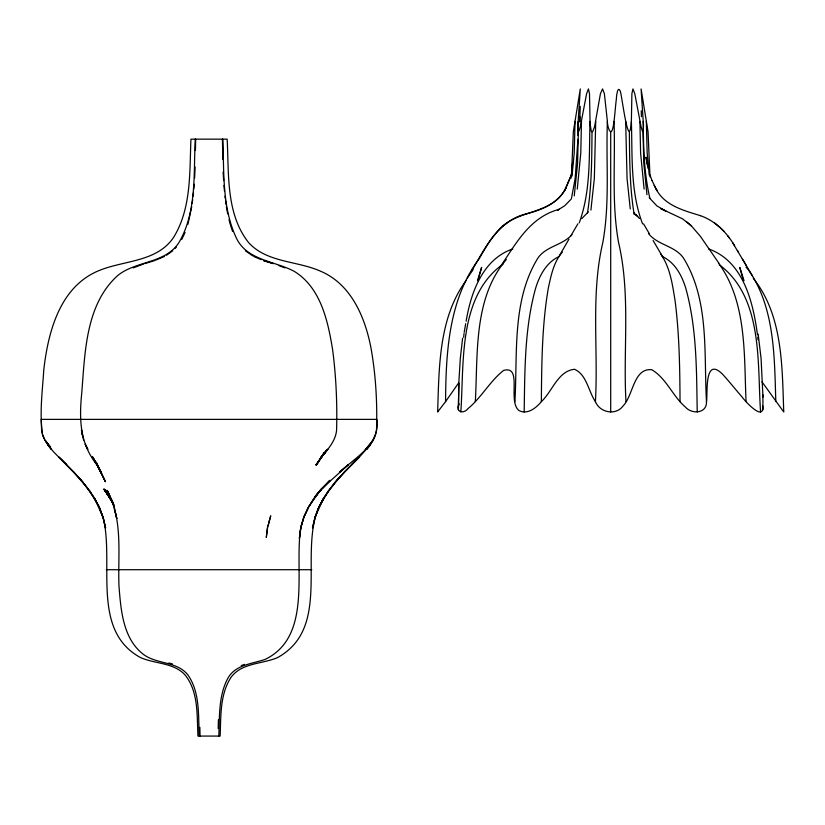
<?xml version="1.0" encoding="UTF-8"?>
<svg xmlns="http://www.w3.org/2000/svg" width="825" height="825" viewBox="0 0 825 825"><rect width="100%" height="100%" fill="white"/><g stroke="black" fill="none" stroke-linecap="round" stroke-linejoin="round"><path stroke-width="1.24" d="M571.477 175.622L573.334 131.752L580.295 88.925L577.871 125.812L578.129 131.66L579.078 130.845L580.315 126.761L586.606 93.679L588.442 88.925L589.493 93.679L590.081 123.709L591.257 131.206L592.01 131.752L592.886 131.206L594.577 126.761L600.435 93.679L602.549 88.925L604.374 93.679L607.396 121.409C605.839 161.762 610.087 202.94 602.755 242.839C590.659 294.504 598.373 349.037 595.423 401.631C599.703 412.624 615.801 415.903 623.03 406.024C633.383 395.567 633.322 367.898 651.74 369.703C666.373 378.273 672.571 396.062 685.327 406.983C691.67 414.521 707.035 413.717 706.489 401.631C707.912 394.133 703.88 356.039 722.267 373.9C729.156 381.408 735.446 389.431 742.17 397.093C744.727 400.847 764.125 422.235 762.702 406.024M595.722 121.409L594.34 178.478L590.906 210.107M590.009 121.409C588.967 155.234 591.071 190.575 579.232 222.863M592.01 131.752C591.773 159.008 591.762 186.45 587.379 213.417M458.391 409.881L458.844 382.965M459.247 403.93C454.761 411.51 463.341 414.676 467.919 408.684C481.46 397.547 489.875 381.202 503.621 370.394C522.957 365.104 507.22 401.662 519.1 410.603C527.361 415.047 536.322 407.839 541.355 401.631C541.695 363.753 541.901 325.607 548.305 288.173C551.018 275.643 553.658 262.113 562.31 252.141M524.164 411.974C524.886 370.662 524.452 328.474 535.59 288.338C539.457 275.56 546.377 262.412 559.051 256.554M578.005 135.496L578.17 121.409M578.335 131.752L577.583 163.412L574.241 195.886M581.47 121.409L580.79 153.058L577.263 189.08M514.903 401.631C517.657 353.884 511.706 300.166 538.086 257.782C546.48 246.005 562.722 245.262 571.962 234.609M575.046 121.409L574.21 153.058L572.034 176.076M318.306 508.386C299.176 555.163 331.341 627.763 277.664 657.535C262.247 664.3 241.467 662.516 230.794 677.696C219.79 694.887 220.976 716.554 220.141 736.075L197.959 736.075C196.866 715.553 198.753 691.546 184.779 674.602C173.229 662.475 154.842 663.96 140.425 657.535C90.678 630.29 114.397 563.042 103.238 518.069L99.619 508.262L103.249 517.791L94.978 499.022L99.526 507.963L94.813 498.888L99.619 507.777L89.079 489.947L94.679 498.537L82.026 481.058L88.584 489.462L74.281 472.642L81.747 480.666L58.833 457.205L66.763 464.887C57.832 455.782 47.035 447.346 42.57 434.981C39.342 413.542 42.415 391.545 43.766 370.023C47.994 332.774 59.359 288.152 96.989 271.446C122.193 260.133 156.441 262.824 173.528 237.487C191.565 208.333 189.533 172.023 190.936 139.157L227.153 139.157C228.999 173.683 225.73 213.861 248.676 242.684C267.279 262.989 297.577 260.669 321.111 271.446C351.997 284.811 365.774 318.986 371.353 350.027C375.87 376.448 377.376 403.353 376.509 430.124C375.664 437.58 371.374 444.005 366.537 449.501L370.415 444.654L359.246 457.225L336.342 480.666L343.808 472.642L329.505 489.462L336.064 481.058L323.41 498.537L329.01 489.947L318.471 507.777L323.276 498.888L318.563 507.963L323.111 499.022L314.841 517.791L318.471 508.262L314.851 518.069L312.479 528.072L314.892 517.945M475.324 401.631C478.005 354.203 473.21 297.99 506.344 259.535M607.396 121.409C607.2 124.957 610.397 138.208 612.975 127.648C614.831 118.037 615.161 108.199 616.419 98.505C616.45 96.422 617.595 85.027 620.276 91.121C621.813 94.731 628.918 154.45 631.373 121.409L631.898 93.679L632.95 88.925L634.786 93.679L641.077 126.761L642.314 130.845L643.263 131.66L643.51 125.812L641.087 88.925L648.048 131.752L650.007 176.849M458.411 407.591L458.896 381.284L460.329 358.246L462.598 338.24M460.824 411.974C464.238 363.052 457.885 296.526 503.075 264.052M195.247 139.157C193.463 173.559 197.051 211.726 178.86 242.684C165.124 263.794 135.981 260.638 117.738 275.519C85.429 304.642 85.037 352.904 81.737 393.061C79.087 419.213 79.778 444.046 97.206 464.991L92.503 457.05L101.568 472.921L97.144 465.073L105.445 481.604M195.112 167.011L194.607 178.138M195.432 150.552L195.659 139.157M466.465 280.036C438.642 317.553 439.117 367.373 437.642 411.974L445.562 401.631C445.933 352.677 448.583 299.784 478.995 258.998C485.203 248.387 491.153 237.352 500.022 228.659C518.1 209.447 551.502 214.593 564.96 189.719L564.475 190.544L571.426 174.818M218.202 728.558L218.398 719.792M218.811 736.075C219.625 716.585 218.357 695.341 228.195 677.696C235.837 664.661 252.347 663.816 265.186 659.392C312.665 636.261 294.02 569.683 300.785 527.629L299.382 538.385L300.888 527.433L303.817 517.265L300.857 527.216L303.951 517.038L308.385 507.385L303.971 516.78L308.612 507.148L314.201 498.156L308.581 506.89L321.018 489.297L314.459 497.712L321.338 489.122L314.49 497.496L321.595 488.947L314.459 497.3L329.825 480.449L321.905 488.637L330.155 480.336L321.946 488.513L348.191 464.846L339.488 472.209C355.039 457.772 380.366 444.417 376.839 419.378L41.25 419.378L41.611 430.258L42.714 435.157L44.777 439.467M579.727 121.399L580.253 106.404M577.933 139.312L575.169 178.478L571.467 198.412M579.707 121.873L579.934 116.768M193.143 196.216L193.473 192.627M193.803 189.038L194.246 184.243M571.013 178.231L572.56 162.927M463.629 337.281L464.052 333.527M192.194 203.29L192.668 199.753M464.197 332.279L465.692 323.678M466.125 321.224C470.858 292.7 482.697 259.194 512.696 248.964M191.709 206.828L187.904 224.318M477.902 280.789L481.635 267.362L477.489 280.613M571.374 174.993L565.878 188.162L566.363 187.254C558.968 202.651 542.355 209.901 526.659 213.727C498.176 220.368 484.811 248.49 471.384 271.404M183.253 236.466L185.058 232.413M570.869 235.795L577.913 223.771M568.972 239.116L559.433 255.688M316.47 465.094L323.947 452.935M181.583 239.57L182.799 237.487M321.585 456.998L324.019 452.966L316.274 465.073L324.978 452.141M501.095 265.598C516.533 242.54 530.3 216.975 559.288 209.272L557.659 210.179L564.785 205.683L571.086 199.207M467.352 277.994L473.065 269.692M458.349 383.347L445.562 401.631M321.533 457.122L327.412 449.367L321.265 457.205C327.927 449.305 335.6 440.973 336.59 430.176C337.312 403.415 336.095 376.582 332.671 350.027C328.02 321.41 320.956 287.884 294.401 271.446C274.808 260.824 246.572 260.576 236.094 237.487C221.966 206.92 224.122 171.93 222.843 139.157M372.787 440.54L365.3 449.635M541.355 401.631C552.42 391.359 557.937 370.91 574.582 369.28C586.884 374.839 588.277 391.205 595.423 401.631M581.738 218.646L588.297 211.901M351.481 464.918L359.061 457.184L343.767 472.426M174.921 248.583L176.395 247.098M351.337 464.887L359.246 457.225M506.756 223.121L502.796 226.194M172.703 250.8L166.506 255.214M155.708 260.133L164.319 256.513M133.258 267.877L143.694 263.959M241.24 665.589L244.499 664.383M144.911 263.587L154.615 260.587M106.301 569.704L311.788 569.704M168.836 662.98L172.507 663.981M700.425 215.676C684.131 210.561 665.321 205.941 656.422 189.719L656.937 190.627L651.936 180.407M279.036 265.702L284.852 267.877M708.696 248.964C743.5 261.236 753.122 302.28 757.474 334.775M700.394 215.676C715.254 220.78 726.681 232.464 734.601 245.706M253.77 256.513L261.308 259.679M662.331 256.554C675.005 262.412 681.924 275.56 685.802 288.338C696.939 328.474 696.506 370.662 697.218 411.974M252.677 255.863L245.386 250.8M719.307 264.732C763.393 297.712 757.206 363.289 760.567 411.974M718.822 263.113L700.404 236.362L691.433 225.947L682.688 218.914L660.557 208.477L665.93 211.179L656.865 205.868L649.213 197.691M715.801 224.049L714.656 223.142L719.998 227.401M691.433 225.947L686.988 222.049M637.704 216.552L635.611 214.552L639.53 218.491M74.322 472.426L59.039 457.184M719.926 227.318L724.01 231.351M633.982 212.86L635.931 214.861M753.328 278.376C783.049 315.511 782.069 366.847 783.75 411.974L761.97 381.81M746.037 267.197L748.327 269.692M45.303 440.55L50.614 447.243M648.728 233.836C657.855 245.169 674.685 245.737 683.296 257.782C709.686 300.166 703.735 353.884 706.489 401.631M48.417 444.85L45.313 440.54L50.593 447.243M727.598 235.682L729.187 237.744M112.767 501.796L103.744 489.039L111.478 499.589M718.523 263.031C747.182 302.569 743.933 355.204 746.068 401.631M110.344 497.826L104.125 489.215L113.716 504.188M749.038 270.734C775.067 308.643 774.345 357.493 775.83 401.631M660.485 253.708C670.199 267.259 672.396 284.429 675.046 300.455C679.357 333.991 679.852 367.868 680.037 401.631M643.593 223.905L649.419 233.857M732.518 242.54L746.305 265.619M104.765 489.576L113.489 504.333M105.167 489.751L110.684 498.671L114.52 506.777M742.397 258.998L752.513 276.045M112.334 501.868L104.373 489.39L113.675 504.426M656.422 189.719L656.917 190.544L654.101 185.388M663.248 257.782L653.101 240.508M737.385 250.439L738.499 252.347M110.56 498.475L113.644 504.642M106.714 490.339L111.097 499.321L107.26 490.524C123.049 519.822 117.892 553.523 118.934 585.327C120.832 609.685 122.77 639.478 144.416 655.112C157.647 664.197 176.932 661.516 187.677 674.602C200.258 692.227 198.186 715.615 199.279 736.075M97.474 465.135L105.352 481.666L96.226 462.062M113.468 504.539L110.808 498.867L114.665 508.448M642.592 223.905C630.187 191.4 632.486 155.574 631.373 121.409M99.794 508.386L103.238 518.069L105.61 528.072L103.197 517.945M649.966 174.818L651.956 180.479M230.588 225.493L232.578 231.392M744.047 280.686L739.757 267.393L743.273 280.211M82.067 434.692L81.438 429.877L83.562 440.055M229.01 219.656L230.185 224.318M649.925 198.412C643.954 173.229 643.448 147.17 643.222 121.409M226.38 206.828L227.69 213.83M648.079 168.465L645.996 157.162L647.14 163.989M630.269 208.931L627.052 178.478L625.67 121.409M634.208 214.583C629.619 187.244 629.63 159.4 629.372 131.752M646.965 194.71L643.799 163.412L643.046 131.752M644.119 189.08L640.602 153.058L639.922 121.409M758.154 334.032L761.073 358.421L762.867 394.938M224.957 196.216L225.266 198.578M225.586 200.929L226.06 204.466M649.203 174.879L647.171 153.058L646.346 121.409M757.762 337.281L758.041 339.776M223.957 185.439L224.513 191.431M223.132 172.033L223.637 180.582M641.242 110.767L641.448 116.768M199.867 727.31L200.062 736.075M222.43 139.157L222.833 159.411M762.991 409.881L762.867 394.886L762.888 397.227M625.969 401.631C623.019 349.037 630.733 294.504 618.637 242.839C611.304 202.94 615.553 161.762 613.996 121.409M610.696 131.752L610.696 411.974M266.991 531.712L266.3 537.446L267.702 526.288L266.991 531.712M269.373 520.781L268.022 525.968L270.724 515.821L269.373 520.781M321.564 457.04L315.892 465.022L321.564 457.091M327.535 449.439L321.265 457.205L327.535 449.439M327.669 449.501L321.121 457.246L327.69 449.522M273.188 263.587L263.474 260.587L273.178 263.587M51.552 449.501L47.675 444.654L51.532 449.481M111.87 500.363L109.911 497.392L111.901 500.445M97.206 464.991L92.4 457.081L97.144 465.011M97.113 465.042L92.637 457.029L97.113 465.052M101.465 472.983L97.144 465.073L101.465 472.983M101.362 473.076L97.267 465.104L101.362 473.076M87.77 449.233L85.305 444.355L87.77 449.233M111.097 499.321L107.023 490.442L111.107 499.424M116.789 518.409L114.324 508.705L116.779 518.43"/></g></svg>
